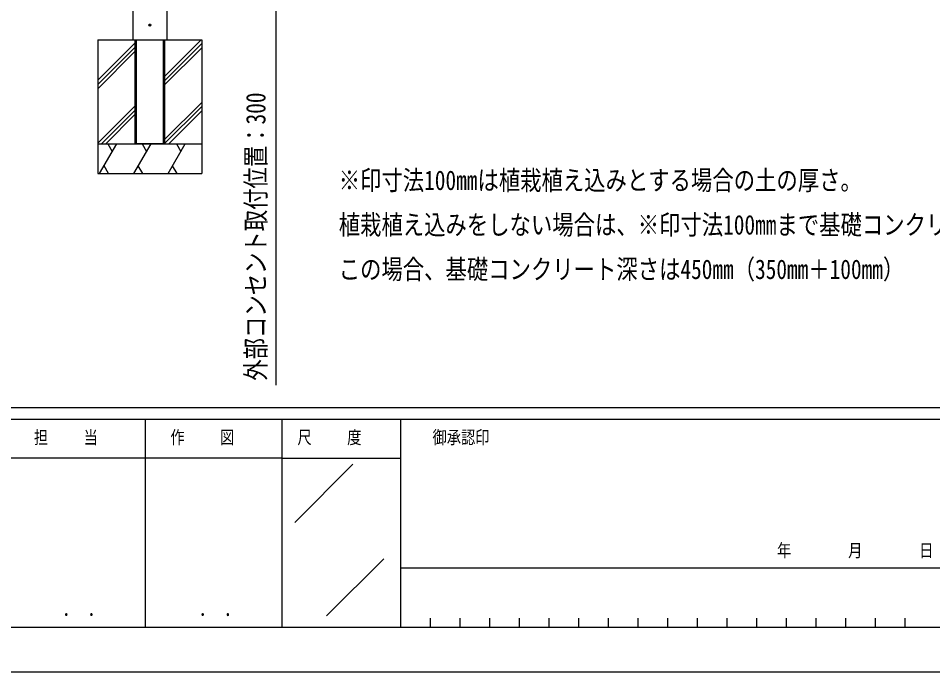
# Model space of a CAD drawing. Units: millimetres, scale not verified. Extents: x -8410 to 8410, y -5940 to 5940.
# Drawn here: x 3082 to 6164, y -5940 to -3737 of the extents above; entities that cross this region are included whole.
import ezdxf
from ezdxf.enums import TextEntityAlignment as Align

# ---------------------------------------------------------------- set-up
doc = ezdxf.new("R2010")
doc.units = ezdxf.units.MM
doc.header["$LTSCALE"] = 30
for name, color, linetype in [('0-1_USER1', 3, 'Continuous'), ('0-3_YKK_13', 4, 'Continuous'), ('0-4_YKK_A1', 4, 'Continuous'), ('0-5_YKK_D', 6, 'Continuous'), ('0-6_YKK_ZWAK', 7, 'Continuous')]:
    doc.layers.add(name, color=color, linetype=linetype)
doc.styles.add('ＭＳ ゴシック', font='')
doc.styles.get('ＭＳ ゴシック').set_extended_font_data('MS Gothic')

msp = doc.modelspace()

# ---------------------------------------------------------------- linework, layer by layer
at = {"layer": '0-3_YKK_13'}
for p, q in [((3529.19, -3760), (3520.89, -3760)), ((3522.99, -3759.65), (3522.99, -3760.35)), ((3524.19, -3759.65), (3522.99, -3759.65)), ((3524.19, -3760.35), (3522.99, -3760.35)), ((3525.39, -3757.95), (3524.69, -3757.95)), ((3524.69, -3757.95), (3524.69, -3759.15)), ((3525.04, -3764.15), (3525.04, -3755.85)), ((3525.39, -3757.95), (3525.39, -3759.15)), ((3527.09, -3759.65), (3525.89, -3759.65)), ((3527.09, -3760.35), (3525.89, -3760.35)), ((3527.09, -3759.65), (3527.09, -3760.35)), ((3524.69, -3760.85), (3524.69, -3762.05)), ((3525.39, -3762.05), (3524.69, -3762.05)), ((3525.39, -3760.85), (3525.39, -3762.05))]:
    msp.add_line(p, q, dxfattribs=at)
msp.add_circle((3525.04, -3760), 3.5, dxfattribs=at)
for centre, start, end in [((3524.19, -3759.15), 270, 0), ((3524.19, -3760.85), 0, 90), ((3525.89, -3759.15), 180, 270), ((3525.89, -3760.85), 90, 180)]:
    msp.add_arc(centre, 0.5, start, end, dxfattribs=at)
at = {"layer": '0-4_YKK_A1'}
for p, q in [((3468.04, -2220.5), (3468.04, -3810)), ((3582.04, -2220.5), (3582.04, -3810)), ((3350.04, -3810), (3350.04, -4260)), ((3350.04, -3810), (3475.04, -3810)), ((3350.04, -3946.26), (3475.04, -3821.26)), ((3468.04, -3810), (3582.04, -3810)), ((3475.04, -3810), (3475.04, -4160)), ((3479.54, -3810), (3479.54, -4160)), ((3570.54, -3810), (3570.54, -4160)), ((3575.04, -3810), (3575.04, -4160)), ((3575.04, -3810), (3700.04, -3810)), ((3575.04, -3933.39), (3698.42, -3810)), ((3700.04, -3810), (3700.04, -4260)), ((3350.04, -3960.4), (3475.04, -3835.4)), ((3350.04, -3974.54), (3475.04, -3849.54)), ((3575.04, -3947.53), (3700.04, -3822.53)), ((3575.04, -3961.67), (3700.04, -3836.67)), ((3350.04, -4158.39), (3475.04, -4033.39)), ((3575.04, -4145.52), (3700.04, -4020.52)), ((3575.04, -4159.66), (3700.04, -4034.66)), ((3362.57, -4160), (3475.04, -4047.53)), ((3376.71, -4160), (3475.04, -4061.67)), ((3588.84, -4160), (3700.04, -4048.8)), ((3350.04, -4160), (3700.04, -4160)), ((3356, -4260), (3413.73, -4160)), ((3383.73, -4160), (3398.73, -4185.98)), ((3471.47, -4260), (3529.2, -4160)), ((3575.04, -4160), (3475.04, -4160)), ((3499.2, -4160), (3514.2, -4185.98)), ((3586.94, -4260), (3644.67, -4160)), ((3614.67, -4160), (3629.67, -4185.98)), ((3386, -4260), (3371, -4234.02)), ((3501.47, -4260), (3486.47, -4234.02)), ((3616.94, -4260), (3601.94, -4234.02)), ((3350.04, -4260), (3700.04, -4260))]:
    msp.add_line(p, q, dxfattribs=at)
at = {"layer": '0-5_YKK_D'}
msp.add_lwpolyline([(3950.04, -3410), (3950.04, -3710), (3950.04, -4974)], dxfattribs=at)
at = {"layer": '0-6_YKK_ZWAK'}
for p, q in [((7790.04, -5050), (-7809.96, -5050)), ((3510.04, -5090), (3510.04, -5790)), ((3970.04, -5090), (3970.04, -5790)), ((4370.04, -5090), (3970.04, -5090)), ((6435.04, -5090), (4370.04, -5090)), ((4370.04, -5090), (4370.04, -5790)), ((3970.04, -5220), (2590.04, -5220)), ((3970.04, -5220), (4370.04, -5220)), ((4014.21, -5436.58), (4210.07, -5240.72)), ((4121.34, -5751.98), (4313.78, -5559.54)), ((4370.04, -5590), (6435.04, -5590)), ((4470.04, -5760), (4470.04, -5790)), ((4570.04, -5760), (4570.04, -5790)), ((4670.04, -5760), (4670.04, -5790)), ((4770.04, -5760), (4770.04, -5790)), ((4870.04, -5760), (4870.04, -5790)), ((4970.04, -5760), (4970.04, -5790)), ((5070.04, -5760), (5070.04, -5790)), ((5170.04, -5760), (5170.04, -5790)), ((5270.04, -5760), (5270.04, -5790)), ((5370.04, -5760), (5370.04, -5790)), ((5470.04, -5760), (5470.04, -5790)), ((5570.04, -5760), (5570.04, -5790)), ((5670.04, -5760), (5670.04, -5790)), ((5770.04, -5760), (5770.04, -5790)), ((5870.04, -5760), (5870.04, -5790)), ((5970.04, -5760), (5970.04, -5790)), ((6070.04, -5760), (6070.04, -5790)), ((2590.04, -5790), (3970.04, -5790)), ((3970.04, -5790), (4370.04, -5790)), ((4370.04, -5790), (6435.04, -5790))]:
    msp.add_line(p, q, dxfattribs=at)
msp.add_lwpolyline([(-8410, -5940), (8410, -5940), (8410, 5940), (-8410, 5940)], close=True, dxfattribs=at)
msp.add_lwpolyline([(3970.04, -5090), (2590.04, -5090), (2590.04, -5790)], dxfattribs=at)

# ---------------------------------------------------------------- texts
at = {"layer": '0-1_USER1', "style": 'ＭＳ ゴシック', "width": 0.8}
for s, p in [('※印寸法100mmは植栽植え込みとする場合の土の厚さ。', (4162, -4336)), ('植栽植え込みをしない場合は、※印寸法100㎜まで基礎コンクリートとすることも可能。', (4162, -4486)), ('この場合、基礎コンクリート深さは450mm（350mm＋100mm）', (4162, -4636))]:
    msp.add_text(s, height=65.98, dxfattribs=at).set_placement(p, align=Align.BOTTOM_LEFT)
at = {"layer": '0-5_YKK_D', "style": 'ＭＳ ゴシック', "width": 0.8}
msp.add_text('外部コンセント取付位置：300', height=65.98, rotation=90, dxfattribs=at).set_placement((3935.04, -4959), align=Align.BOTTOM_LEFT)
at = {"layer": '0-6_YKK_ZWAK', "style": 'ＭＳ ゴシック', "width": 0.8}
for s, height, p in [('担     当', 43.99, (3134.44, -5185)), ('作     図', 43.99, (3594.44, -5185)), ('尺     度', 43.99, (4022.84, -5185)), ('御承認印', 43.99, (4478.28, -5185)), ('年        月        日', 43.99, (5639.81, -5566.43)), ('． ．', 51.83, (3230, -5768.7)), ('． ．', 51.83, (3690, -5768.7))]:
    msp.add_text(s, height=height, dxfattribs=at).set_placement(p, align=Align.BOTTOM_LEFT)

doc.saveas('drawing.dxf')
